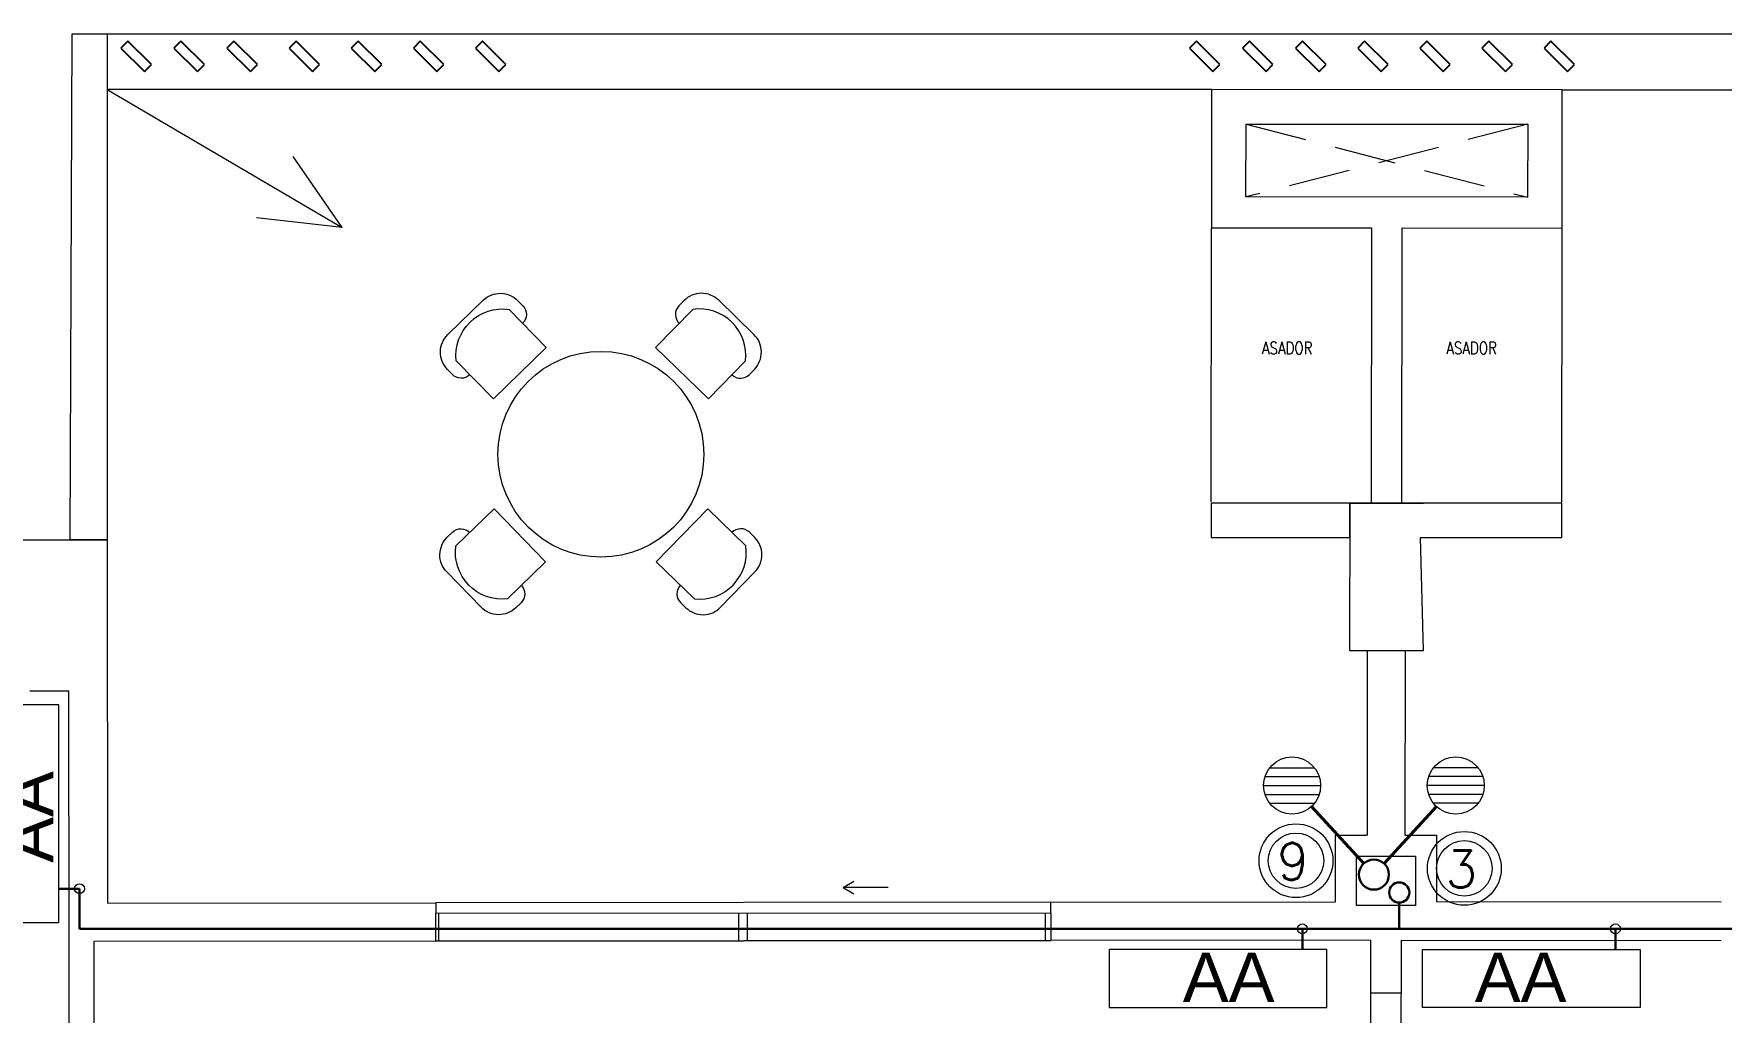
# Model space of a CAD drawing. Header units: millimetres. Extents: x 539 to 842, y -453 to -96.
# Drawn here: x 806.55 to 813.41, y -261.68 to -257.7 of the extents above; entities that cross this region are included whole.
import ezdxf

# ---------------------------------------------------------------- set-up
doc = ezdxf.new("R2010")
doc.units = ezdxf.units.MM
doc.header["$LTSCALE"] = 0.1
doc.linetypes.add('CONTINUA', pattern=[0])
doc.linetypes.add('HIDDEN', pattern=[0.375, 0.25, -0.125])
doc.layers.get('0').update_dxf_attribs({"lineweight": 5})
for name, color, linetype in [('00-Pluvial', 40, 'Continuous'), ('00-Secundario', 24, 'Continuous'), ('Secundario', 24, 'Continuous'), ('Textos', 7, 'Continuous')]:
    doc.layers.add(name, color=color, linetype=linetype)
for name, color, linetype, lineweight in [('A-DOOR', 7, 'Continuous', 5), ('A-DOOR-FRAM', 7, 'Continuous', 5), ('A-GLAZ-CWMG', 7, 'Continuous', 5), ('Arq-Equipamiento', 250, 'Continuous', 5), ('MUEBLES', 250, 'Continuous', 5)]:
    doc.layers.add(name, color=color, linetype=linetype, lineweight=lineweight)
doc.styles.add('Romans', font='romans.shx')
doc.styles.add('Romans 1.50', font='romans.shx', dxfattribs={"width": 0.8, "height": 0.15})
doc.styles.get("Standard").update_dxf_attribs({"font": 'arial.ttf'})

# ---------------------------------------------------------------- blocks, each defined once
blk = doc.blocks.new('Doors_Sliding_Milgard_Aluminum-Series_2-Panels - PV 2_50 X 2_10-2402500-1-TORRE-ARQ-PB')
at = {"layer": 'A-DOOR', "color": 8}
for p, q in [((1.1916, 0.078), (-1.3084, 0.078)), ((-1.3084, 0.078), (-1.3084, -0.0347)), ((-1.3084, 0.078), (1.1916, 0.078)), ((1.1916, -0.0347), (1.1916, 0.078)), ((-1.3084, -0.0347), (1.1916, -0.0347)), ((0.3474, -0.1382), (0.3914, -0.1128)), ((0.3474, -0.1382), (0.3914, -0.1636)), ((0.5315, -0.1382), (0.3474, -0.1382))]:
    blk.add_line(p, q, dxfattribs=at)
at = {"layer": 'A-DOOR-FRAM', "color": 8}
for p, q in [((-1.2952, 0.078), (-1.2952, -0.0347)), ((-0.0758, 0.078), (-0.0758, -0.0347)), ((-0.0409, 0.078), (-0.0409, -0.0347)), ((1.1709, 0.078), (1.1709, -0.0347))]:
    blk.add_line(p, q, dxfattribs=at)
blk = doc.blocks.new('mesad')
at = {"layer": 'MUEBLES'}
for points in [[(-0.3235, 0.533), (-0.3235, 0.533, 0.414214), (-0.3245, 0.6037), (-0.3454, 0.6241, 0.414214), (-0.4868, 0.6222), (-0.6263, 0.4788, 0.414214), (-0.6244, 0.3374), (-0.6035, 0.3171, 0.414214), (-0.5328, 0.318), (-0.5328, 0.318)], [(0.3235, 0.533), (0.3235, 0.533, -0.414214), (0.3245, 0.6037), (0.3454, 0.6241, -0.414214), (0.4868, 0.6222), (0.6263, 0.4788, -0.414214), (0.6244, 0.3374), (0.6035, 0.3171, -0.414214), (0.5328, 0.318), (0.5328, 0.318)], [(-0.533, -0.3235), (-0.533, -0.3235, 0.414214), (-0.6037, -0.3245), (-0.6241, -0.3454, 0.414214), (-0.6222, -0.4868), (-0.4788, -0.6263, 0.414214), (-0.3374, -0.6244), (-0.3171, -0.6035, 0.414214), (-0.318, -0.5328), (-0.318, -0.5328)], [(0.533, -0.3235), (0.533, -0.3235, -0.414214), (0.6037, -0.3245), (0.6241, -0.3454, -0.414214), (0.6222, -0.4868), (0.4788, -0.6263, -0.414214), (0.3374, -0.6244), (0.3171, -0.6035, -0.414214), (0.318, -0.5328), (0.318, -0.5328)]]:
    blk.add_lwpolyline(points, format="xyb", dxfattribs=at)
for points in [[(-0.5893, 0.3731), (-0.4344, 0.2223), (-0.2251, 0.4372), (-0.3801, 0.5881, 0.490132)], [(0.5893, 0.3731), (0.4344, 0.2223), (0.2251, 0.4372), (0.3801, 0.5881, -0.490132)], [(-0.3731, -0.5893), (-0.2223, -0.4344), (-0.4372, -0.2251), (-0.5881, -0.3801, 0.490132)], [(0.3731, -0.5893), (0.2223, -0.4344), (0.4372, -0.2251), (0.5881, -0.3801, -0.490132)]]:
    blk.add_lwpolyline(points, format="xyb", close=True, dxfattribs=at)
at = {"layer": 'MUEBLES', "ltscale": 1e-05}
blk.add_circle((0, 0), 0.4185, dxfattribs=at)
blk = doc.blocks.new('Montante rectangular - 4x15 a 45_-1057363-TORRE1-1 PISO')
at = {"layer": 'A-GLAZ-CWMG', "lineweight": 25}
for p, q in [((-0.1237, -0.0336), (-0.0283, 0.0619)), ((0, 0.0336), (-0.0955, -0.0619)), ((-0.0283, 0.0619), (0, 0.0336)), ((-0.0955, -0.0619), (-0.1237, -0.0336))]:
    blk.add_line(p, q, dxfattribs=at)
blk = doc.blocks.new('Montante rectangular - 4x15 a 45_-1057361-TORRE1-1 PISO')
at = {"layer": 'A-GLAZ-CWMG', "lineweight": 25}
for p, q in [((-0.0619, -0.0336), (0.0336, 0.0619)), ((0.0619, 0.0336), (-0.0336, -0.0619)), ((0.0336, 0.0619), (0.0619, 0.0336)), ((-0.0336, -0.0619), (-0.0619, -0.0336))]:
    blk.add_line(p, q, dxfattribs=at)
blk = doc.blocks.new('T1-2 A 4P-2020')
at = {"color": 8}
for p, q in [((4102.3201, 1316.8596), (4112.7174, 1316.8596)), ((4106.8098, 1316.6325), (4102.3201, 1316.6325)), ((4108.2348, 1316.631), (4112.7174, 1316.631)), ((4107.6708, 1314.3506), (4107.6587, 1314.8107))]:
    blk.add_line(p, q, dxfattribs=at)
at = {"color": 8, "lineweight": 5}
for p, q in [((4106.8098, 1316.6325), (4106.8092, 1316.0706)), ((4108.2348, 1316.631), (4106.8098, 1316.6325)), ((4108.2342, 1316.0692), (4108.2348, 1316.631)), ((4106.9494, 1316.1955), (4106.9497, 1316.4923)), ((4106.9497, 1316.4923), (4108.0947, 1316.4912)), ((4108.0947, 1316.4912), (4108.0944, 1316.1943)), ((4108.0944, 1316.1943), (4106.9494, 1316.1955)), ((4106.8081, 1314.9557), (4106.8092, 1316.0706)), ((4106.8092, 1316.0706), (4107.4592, 1316.07)), ((4107.4592, 1316.07), (4107.4581, 1314.9508)), ((4107.5831, 1314.9507), (4107.5842, 1316.0699)), ((4107.5842, 1316.0699), (4108.2342, 1316.0692)), ((4108.2331, 1314.9543), (4108.2342, 1316.0692)), ((4107.3712, 1314.9507), (4106.8081, 1314.9507)), ((4106.8081, 1314.9507), (4106.8081, 1314.8107)), ((4107.3712, 1314.9507), (4107.3709, 1314.3507)), ((4107.3709, 1314.9507), (4107.6708, 1314.9506)), ((4107.3711, 1314.8107), (4107.3712, 1314.9507)), ((4107.6587, 1314.9507), (4107.3712, 1314.9507)), ((4107.4581, 1314.9508), (4107.5831, 1314.9507)), ((4108.2331, 1314.9507), (4107.6587, 1314.9507)), ((4108.2331, 1314.8107), (4108.2331, 1314.9507)), ((4101.5361, 1314.8004), (4102.3201, 1314.8004)), ((4102.3201, 1314.8004), (4102.3216, 1313.3239)), ((4106.8081, 1314.8107), (4107.3711, 1314.8107)), ((4107.6587, 1314.8107), (4108.2331, 1314.8107)), ((4107.3709, 1314.3507), (4107.6708, 1314.3506)), ((4107.4425, 1314.3508), (4107.4418, 1313.5992)), ((4107.5968, 1313.5991), (4107.5975, 1314.3507)), ((4102.1647, 1314.1854), (4102.0057, 1314.1854)), ((4102.1657, 1313.1678), (4102.1647, 1314.1854)), ((4102.3216, 1313.3239), (4103.6558, 1313.3253)), ((4106.1558, 1313.3278), (4103.6558, 1313.3253)), ((4103.6558, 1313.3253), (4103.6558, 1313.282)), ((4106.1558, 1313.3278), (4107.314, 1313.3289)), ((4106.1558, 1313.2845), (4106.1558, 1313.3278)), ((4108.8817, 1313.3278), (4107.7235, 1313.3289)), ((4102.1678, 1311.0623), (4102.1657, 1313.1678)), ((4103.6559, 1313.1693), (4102.2657, 1313.1679)), ((4102.2657, 1313.1679), (4102.2679, 1310.9624)), ((4107.4561, 1313.1731), (4106.1559, 1313.1718)), ((4107.4563, 1313.1732), (4107.452, 1308.8572)), ((4107.577, 1308.8571), (4107.5813, 1313.1731)), ((4107.5813, 1313.1731), (4108.8815, 1313.1718)), ((4107.5813, 1312.9572), (4107.4561, 1312.9573))]:
    blk.add_line(p, q, dxfattribs=at)
at = {"color": 8, "linetype": 'HIDDEN', "lineweight": 5, "ltscale": 10}
for p, q in [((4108.0947, 1316.4912), (4106.9494, 1316.1955)), ((4106.9497, 1316.4923), (4108.0944, 1316.1943))]:
    blk.add_line(p, q, dxfattribs=at)
at = {"color": 8}
blk.add_lwpolyline([(4102.3201, 1314.8004), (4102.1701, 1314.8004), (4102.1783, 1316.8596), (4102.3201, 1316.8596)], close=True, dxfattribs=at)
at = {"color": 8, "lineweight": 5}
for points in [[(4107.314, 1313.3289), (4107.3137, 1313.3289), (4107.3137, 1313.5993), (4107.4418, 1313.5993)], [(4107.314, 1313.3289), (4107.3137, 1313.3289), (4107.3137, 1313.5993), (4107.4418, 1313.5993)], [(4107.5968, 1313.5993), (4107.7235, 1313.5993), (4107.7235, 1313.3289)], [(4107.5968, 1313.5993), (4107.7235, 1313.5993), (4107.7235, 1313.3289)]]:
    blk.add_lwpolyline(points, dxfattribs=at)
blk.add_lwpolyline([(4107.3986, 1313.5142), (4107.6384, 1313.5142), (4107.6384, 1313.314), (4107.3986, 1313.314)], close=True, dxfattribs=at)
blk.add_lwpolyline([(4107.3986, 1313.5142), (4107.6384, 1313.5142), (4107.6384, 1313.314), (4107.3986, 1313.314)], close=True, dxfattribs=at)
at = {"color": 8, "extrusion": (0, 0, -1)}
for name, p in [('Montante rectangular - 4x15 a 45_-1057363-TORRE1-1 PISO', (-4102.3761, 1316.7678)), ('Montante rectangular - 4x15 a 45_-1057363-TORRE1-1 PISO', (-4102.5917, 1316.7678)), ('Montante rectangular - 4x15 a 45_-1057361-TORRE1-1 PISO', (-4102.8692, 1316.7678)), ('Montante rectangular - 4x15 a 45_-1057361-TORRE1-1 PISO', (-4103.1217, 1316.7678)), ('Montante rectangular - 4x15 a 45_-1057361-TORRE1-1 PISO', (-4103.3742, 1316.7678)), ('Montante rectangular - 4x15 a 45_-1057361-TORRE1-1 PISO', (-4103.6267, 1316.7678)), ('Montante rectangular - 4x15 a 45_-1057361-TORRE1-1 PISO', (-4103.8792, 1316.7678)), ('Montante rectangular - 4x15 a 45_-1057363-TORRE1-1 PISO', (-4106.7199, 1316.7678)), ('Montante rectangular - 4x15 a 45_-1057363-TORRE1-1 PISO', (-4106.9355, 1316.7678)), ('Montante rectangular - 4x15 a 45_-1057361-TORRE1-1 PISO', (-4107.213, 1316.7678)), ('Montante rectangular - 4x15 a 45_-1057361-TORRE1-1 PISO', (-4107.4655, 1316.7678)), ('Montante rectangular - 4x15 a 45_-1057361-TORRE1-1 PISO', (-4107.718, 1316.7678)), ('Montante rectangular - 4x15 a 45_-1057361-TORRE1-1 PISO', (-4107.9705, 1316.7678)), ('Montante rectangular - 4x15 a 45_-1057361-TORRE1-1 PISO', (-4108.223, 1316.7678))]:
    blk.add_blockref(name, p, dxfattribs=at)
at = {"color": 8, "lineweight": 5, "rotation": 180}
blk.add_blockref('mesad', (4104.3272, 1315.1491), dxfattribs=at)
at = {"color": 8, "lineweight": 5, "xscale": -1.000000000000009, "rotation": 180.0572957258981}
blk.add_blockref('Doors_Sliding_Milgard_Aluminum-Series_2-Panels - PV 2_50 X 2_10-2402500-1-TORRE-ARQ-PB', (4104.9642, 1313.2486), dxfattribs=at)
at = {"color": 8, "lineweight": 5, "char_height": 0.05, "attachment_point": 1, "style": 'Romans 1.50'}
for insert in [(4106.9691, 1315.6061), (4107.7187, 1315.6061)]:
    blk.add_mtext_dynamic_manual_height_columns('\\pi0.04514;ASADOR', width=0.31124, gutter_width=0.375, heights=[0], dxfattribs=dict(at, insert=insert))

msp = doc.modelspace()

# ---------------------------------------------------------------- linework, layer by layer
at = {"layer": '00-Pluvial', "lineweight": 20}
for p, q in [((806.8531, -257.9249), (807.8082, -258.4861)), ((807.8082, -258.4861), (807.6094, -258.197)), ((807.8082, -258.4861), (807.4595, -258.4471))]:
    msp.add_line(p, q, dxfattribs=at)
at = {"layer": '00-Pluvial', "lineweight": 13}
for p, q in [((811.5593, -260.7195), (811.78, -260.7195)), ((811.5786, -260.6835), (811.7607, -260.6835)), ((812.4455, -260.7195), (812.2248, -260.7195)), ((812.4261, -260.6835), (812.2441, -260.6835)), ((811.5536, -260.7555), (811.7857, -260.7555)), ((811.5593, -260.7915), (811.78, -260.7915)), ((812.4512, -260.7555), (812.2191, -260.7555)), ((812.4455, -260.7915), (812.2248, -260.7915)), ((811.5786, -260.8275), (811.7607, -260.8275)), ((812.4261, -260.8275), (812.2441, -260.8275))]:
    msp.add_line(p, q, dxfattribs=at)
at = {"layer": '00-Pluvial', "lineweight": 40}
for points in [[(811.7481, -260.841), (811.961, -261.0728)], [(812.2566, -260.841), (812.0438, -261.0728)]]:
    msp.add_lwpolyline(points, dxfattribs=at)
at = {"layer": '00-Pluvial', "lineweight": 20}
for centre, radius in [((811.6697, -260.7555), 0.116), ((812.3351, -260.7555), 0.116), ((811.6857, -261.0614), 0.15), ((811.6857, -261.0614), 0.1127)]:
    msp.add_circle(centre, radius, dxfattribs=at)
at = {"layer": '00-Pluvial', "lineweight": 30}
msp.add_circle((812.0024, -261.1179), 0.0612, dxfattribs=at)
at = {"layer": '00-Secundario', "lineweight": 30}
for points in [[(806.6567, -261.1753), (806.7407, -261.1753)], [(806.7407, -261.1753), (806.7407, -261.3384)], [(812.1055, -261.2318), (812.1055, -261.3384)], [(811.4712, -261.3384), (806.7407, -261.3384)], [(811.4712, -261.3384), (813.3081, -261.3384)], [(811.7117, -261.4224), (811.7117, -261.3384)], [(812.9844, -261.4224), (812.9844, -261.3384)], [(813.3081, -261.3384), (817.3543, -261.3384)]]:
    msp.add_lwpolyline(points, dxfattribs=at)
msp.add_circle((812.1055, -261.1908), 0.0411, dxfattribs=at)
at = {"layer": '00-Secundario', "linetype": 'CONTINUA', "lineweight": 20}
for centre in [(806.7407, -261.1753), (811.7117, -261.3384), (812.9844, -261.3384)]:
    msp.add_circle(centre, 0.02, dxfattribs=at)
at = {"layer": 'Arq-Equipamiento', "color": 8, "linetype": 'CONTINUA', "lineweight": 13}
for points in [[(806.6567, -260.4275), (806.4203, -260.4275), (806.4203, -261.3123), (806.6567, -261.3123)], [(810.9266, -261.658), (811.8117, -261.658), (811.8117, -261.4224), (810.9266, -261.4224)], [(813.0844, -261.658), (812.1993, -261.658), (812.1993, -261.4224), (813.0844, -261.4224)]]:
    msp.add_lwpolyline(points, close=True, dxfattribs=at)
at = {"layer": 'Secundario', "lineweight": 20}
for radius in [0.15, 0.1127]:
    msp.add_circle((812.3702, -261.0925), radius, dxfattribs=at)

# ---------------------------------------------------------------- block references
at = {"color": 2}
msp.add_blockref('T1-2 A 4P-2020', (-3295.4671, -1574.5573), dxfattribs=at)

# ---------------------------------------------------------------- texts
at = {"color": 8, "insert": (806.4342, -261.0699), "char_height": 0.2, "attachment_point": 1, "rotation": 90}
msp.add_mtext_dynamic_manual_height_columns('AA', width=1, gutter_width=12.5, heights=[0], dxfattribs=at)
at = {"color": 8, "char_height": 0.2}
for insert, attachment_point in [((811.5984, -261.4355), 3), ((812.4126, -261.4355), 1)]:
    msp.add_mtext_dynamic_manual_height_columns('AA', width=1, gutter_width=12.5, heights=[0], dxfattribs=dict(at, insert=insert, attachment_point=attachment_point))
at = {"layer": 'Textos', "style": 'Romans'}
for s, p in [('9', (811.609, -261.139)), ('3', (812.2936, -261.1702))]:
    msp.add_text(s, height=0.15, rotation=360, dxfattribs=at).set_placement(p)

doc.saveas('drawing.dxf')
